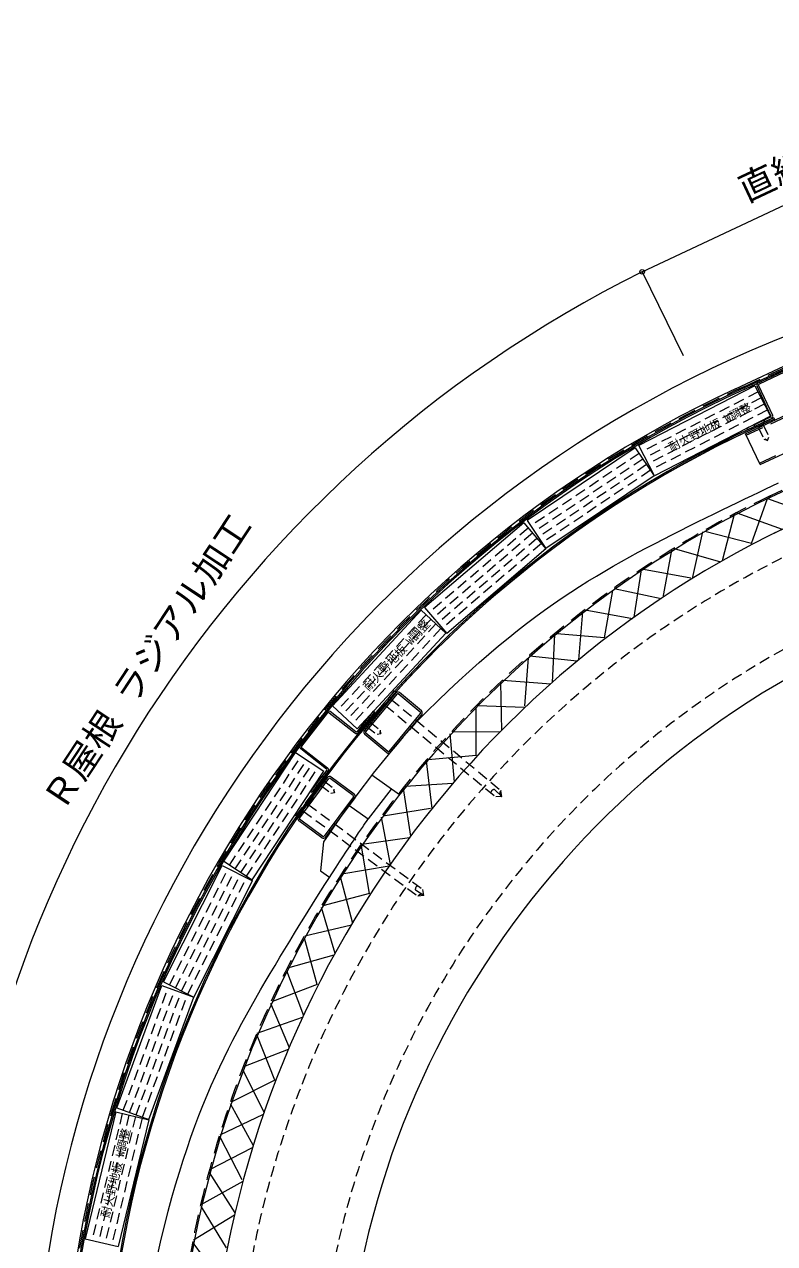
# Model space of a CAD drawing. Units: millimetres, scale not verified. Extents: x -873 to 873, y -615 to 615.
# Drawn here: x -485.3 to -236.7, y 5.3 to 409.2 of the extents above; entities that cross this region are included whole.
import ezdxf
from ezdxf.enums import TextEntityAlignment as Align

# ---------------------------------------------------------------- set-up
doc = ezdxf.new("R2010")
doc.units = ezdxf.units.MM
doc.header["$LTSCALE"] = 3
doc.header["$PDMODE"] = 32
doc.header["$PDSIZE"] = 1.5
doc.linetypes.add('DASHED1', pattern=[1.8, 1.2, -0.6])
doc.linetypes.add('DASHED2', pattern=[3, 2, -1])
doc.layers.add('0-0_0', color=4, linetype='Continuous', lineweight=18)
doc.styles.add('ＭＳ ゴシック', font='')
doc.styles.get('ＭＳ ゴシック').set_extended_font_data('MS Gothic')

msp = doc.modelspace()

# ---------------------------------------------------------------- linework, layer by layer
at = {"layer": '0-0_0'}
for p, q in [((-280.576, 327.253), (82.012, 497.311)), ((-280.576, 327.253), (-266.931, 299.52)), ((-244.388, 237.197), (-238.979, 252.16)), ((-238.979, 252.16), (-224.017, 246.752)), ((-250.084, 246.899), (-254.089, 231.502)), ((-249.165, 247.383), (-234.202, 241.974)), ((-260.557, 241.132), (-264.034, 225.606)), ((-244.388, 237.197), (-259.785, 241.203)), ((-270.828, 235.009), (-273.77, 219.373)), ((-269.944, 235.554), (-254.647, 231.183)), ((-280.882, 228.538), (-283.287, 212.811)), ((-264.481, 225.72), (-280.117, 228.662)), ((-289.865, 222.332), (-274.304, 219.018)), ((-293.032, 205.994), (-290.252, 221.659)), ((-300.298, 214.583), (-301.62, 198.728)), ((-299.475, 215.216), (-283.809, 212.437)), ((-309.635, 207.115), (-310.414, 191.224)), ((-293.032, 205.994), (-308.886, 207.317)), ((-319.408, 183.443), (-318.25, 199.311)), ((-317.934, 200.019), (-302.115, 198.319)), ((-327.517, 191.242), (-327.206, 175.335)), ((-326.763, 191.956), (-310.895, 190.798)), ((-335.646, 166.957), (-335.577, 182.866)), ((-335.31, 183.595), (-319.412, 182.981)), ((-344.269, 174.181), (-342.871, 158.333)), ((-343.566, 174.946), (-327.657, 174.877)), ((-335.646, 166.957), (-351.494, 165.558)), ((-352.198, 165.231), (-350.257, 149.44)), ((-359.166, 156.825), (-343.289, 157.846)), ((-359.815, 156.015), (-357.335, 140.299)), ((-367.112, 146.543), (-364.095, 130.921)), ((-350.717, 149.397), (-366.432, 146.917)), ((-373.488, 137.68), (-357.718, 139.785)), ((-370.983, 121.228), (-373.627, 136.916)), ((-380.15, 127.75), (-364.461, 130.394)), ((-380.712, 126.877), (-376.633, 111.499)), ((-370.983, 121.228), (-386.361, 117.148)), ((-386.999, 116.707), (-382.395, 101.477)), ((-392.433, 107.236), (-376.962, 110.948)), ((-388.253, 91.128), (-392.492, 106.463)), ((-398.04, 96.676), (-382.705, 100.915)), ((-398.51, 95.75), (-392.875, 80.871)), ((-388.253, 91.128), (-403.132, 85.493)), ((-403.72, 84.988), (-397.579, 70.311)), ((-408.154, 75.01), (-393.145, 80.289)), ((-402.344, 59.415), (-408.134, 74.234)), ((-412.648, 63.93), (-397.83, 69.72)), ((-413.021, 62.961), (-405.889, 48.739)), ((-402.344, 59.415), (-416.566, 52.284)), ((-417.1, 51.721), (-409.485, 37.752)), ((-420.487, 41.341), (-406.099, 48.132)), ((-413.108, 26.425), (-420.387, 40.572)), ((-423.821, 29.858), (-409.674, 37.138)), ((-424.092, 28.856), (-415.539, 15.441)), ((-426.76, 18.268), (-412.871, 26.028)), ((-418.377, 3.892), (-426.608, 17.508)), ((-429.3, 6.584), (-415.685, 14.815)), ((-429.502, 5.566), (-420.051, -7.233))]:
    msp.add_line(p, q, dxfattribs=at)
at = {"layer": '0-0_0', "linetype": 'DASHED2'}
for p, q in [((-246.924, 289.191), (82.012, 441.975)), ((-239.617, 252.334), (-221.859, 260.663))]:
    msp.add_line(p, q, dxfattribs=at)
at = {"layer": '0-0_0', "color": 7}
for p, q in [((-246.281, 273.587), (82.012, 427.561)), ((-241.504, 263.402), (82.012, 415.135)), ((-241.504, 263.402), (-246.281, 273.587))]:
    msp.add_line(p, q, dxfattribs=at)
at = {"layer": '0-0_0', "color": 7, "linetype": 'DASHED2'}
for p, q in [((-246.052, 273.098), (82.012, 426.964)), ((-241.733, 263.891), (82.012, 415.731))]:
    msp.add_line(p, q, dxfattribs=at)
at = {"layer": '0-0_0', "color": 3}
for p, q in [((-239.426, 251.926), (82.012, 402.685)), ((-236.942, 240.672), (82.012, 390.262)), ((-246.748, 288.776), (-229.593, 296.822)), ((-246.557, 288.369), (-229.402, 296.415)), ((-229.417, 296.446), (-242.046, 290.522)), ((-229.187, 295.957), (-241.817, 290.033)), ((-237.893, 279.547), (-242.479, 289.325)), ((-241.99, 289.554), (-237.404, 279.776)), ((-238.066, 279.068), (-245.889, 275.4)), ((-236.906, 278.886), (-236.716, 278.478)), ((-245.889, 275.4), (-245.659, 274.911)), ((-237.837, 278.579), (-245.659, 274.911)), ((-362.302, 187.707), (-372.645, 175.239)), ((-361.905, 187.34), (-372.254, 174.865)), ((-354.109, 181.379), (-361.452, 187.47)), ((-353.762, 181.792), (-361.035, 187.826)), ((-393.852, 170.434), (-385.235, 181.404)), ((-393.427, 170.1), (-384.811, 181.071)), ((-384.305, 181.132), (-375.812, 174.461)), ((-375.478, 174.885), (-383.972, 181.556)), ((-374.973, 174.946), (-369.636, 181.741)), ((-374.548, 174.613), (-369.211, 181.407)), ((-369.636, 181.741), (-369.211, 181.407)), ((-364.417, 168.382), (-354.056, 180.873)), ((-363.986, 168.056), (-353.643, 180.525)), ((-365.253, 167.938), (-372.527, 173.971)), ((-364.899, 168.346), (-372.211, 174.411)), ((-385.207, 162.499), (-393.7, 169.17)), ((-393.366, 169.595), (-384.873, 162.924)), ((-385.146, 161.994), (-390.483, 155.199)), ((-384.721, 161.66), (-390.058, 154.865)), ((-394.541, 146.66), (-384.879, 159.663)), ((-394.09, 146.362), (-384.422, 159.371)), ((-385.15, 160.953), (-385.547, 161.174)), ((-376.347, 153.771), (-383.971, 159.437)), ((-376.034, 154.212), (-383.619, 159.848)), ((-390.483, 155.199), (-390.058, 154.865)), ((-376.268, 153.294), (-385.948, 140.269)), ((-375.849, 152.952), (-385.512, 139.95)), ((-386.452, 140.2), (-394.11, 145.891)), ((-386.771, 139.764), (-394.356, 145.401))]:
    msp.add_line(p, q, dxfattribs=at)
at = {"layer": '0-0_0', "color": 6}
for p, q in [((-249.654, 288.487), (-229.851, 297.735)), ((-241.824, 254.281), (-239.592, 255.328)), ((-239.592, 255.328), (-237.441, 256.33)), ((-237.441, 256.33), (-235.373, 257.287)), ((-251.501, 249.662), (-248.975, 250.88)), ((-248.975, 250.88), (-246.518, 252.056)), ((-246.518, 252.056), (-244.134, 253.19)), ((-244.134, 253.19), (-241.824, 254.281)), ((-259.464, 245.763), (-256.748, 247.102)), ((-256.748, 247.102), (-254.093, 248.402)), ((-254.093, 248.402), (-251.501, 249.662)), ((-267.908, 241.533), (-265.066, 242.966)), ((-265.066, 242.966), (-262.237, 244.384)), ((-262.237, 244.384), (-259.464, 245.763)), ((-276.318, 237.237), (-273.53, 238.675)), ((-273.53, 238.675), (-270.728, 240.105)), ((-270.728, 240.105), (-267.908, 241.533)), ((-284.629, 232.819), (-281.863, 234.315)), ((-281.863, 234.315), (-279.094, 235.786)), ((-279.094, 235.786), (-276.318, 237.237)), ((-290.164, 229.727), (-287.394, 231.291)), ((-287.394, 231.291), (-284.629, 232.819)), ((-298.53, 224.752), (-295.728, 226.463)), ((-295.728, 226.463), (-292.94, 228.119)), ((-292.94, 228.119), (-290.164, 229.727)), ((-304.193, 221.142), (-301.351, 222.98)), ((-301.351, 222.98), (-298.53, 224.752)), ((-309.959, 217.242), (-307.061, 219.231)), ((-307.061, 219.231), (-304.193, 221.142)), ((-315.856, 213.005), (-312.889, 215.169)), ((-312.889, 215.169), (-309.959, 217.242)), ((-321.915, 208.384), (-318.864, 210.746)), ((-318.864, 210.746), (-315.856, 213.005)), ((-325.014, 205.915), (-321.915, 208.384)), ((-331.369, 200.63), (-328.164, 203.332)), ((-328.164, 203.332), (-325.014, 205.915)), ((-334.632, 197.802), (-331.369, 200.63)), ((-341.35, 191.746), (-337.958, 194.842)), ((-337.958, 194.842), (-334.632, 197.802)), ((-344.811, 188.506), (-341.35, 191.746)), ((-348.345, 185.117), (-344.811, 188.506)), ((-351.956, 181.574), (-348.345, 185.117)), ((-355.648, 177.869), (-351.956, 181.574)), ((-361.04, 153.95), (-370.212, 160.462)), ((-371.313, 146.056), (-363.65, 155.803)), ((-377.747, 150.551), (-371.348, 146.007)), ((-371.979, 145.094), (-371.691, 145.512)), ((-371.691, 145.512), (-371.483, 145.813)), ((-371.483, 145.813), (-371.356, 145.995)), ((-371.356, 145.995), (-371.313, 146.056)), ((-374.543, 141.328), (-373.887, 142.298)), ((-373.887, 142.298), (-373.301, 143.161)), ((-373.301, 143.161), (-372.786, 143.917)), ((-372.786, 143.917), (-372.345, 144.562)), ((-372.345, 144.562), (-371.979, 145.094)), ((-386.217, 138.386), (-387.19, 128.822)), ((-377.816, 136.43), (-376.904, 137.803)), ((-376.904, 137.803), (-376.053, 139.079)), ((-376.053, 139.079), (-375.265, 140.254)), ((-375.265, 140.254), (-374.543, 141.328)), ((-380.897, 131.745), (-379.814, 133.398)), ((-379.814, 133.398), (-378.787, 134.961)), ((-378.787, 134.961), (-377.816, 136.43)), ((-383.217, 128.171), (-382.032, 130.001)), ((-382.032, 130.001), (-380.897, 131.745)), ((-387.19, 128.822), (-384.176, 126.682)), ((-385.731, 124.258), (-384.451, 126.256)), ((-384.451, 126.256), (-383.217, 128.171)), ((-388.423, 120.021), (-387.056, 122.179)), ((-387.056, 122.179), (-385.731, 124.258)), ((-391.275, 115.478), (-389.83, 117.787)), ((-389.83, 117.787), (-388.423, 120.021)), ((-392.756, 113.097), (-391.275, 115.478)), ((-395.818, 108.125), (-394.271, 110.645)), ((-394.271, 110.645), (-392.756, 113.097)), ((-398.998, 102.89), (-397.394, 105.54)), ((-397.394, 105.54), (-395.818, 108.125)), ((-400.628, 100.179), (-398.998, 102.89)), ((-403.879, 94.731), (-402.262, 97.447)), ((-402.262, 97.447), (-400.628, 100.179)), ((-405.48, 92.023), (-403.879, 94.731)), ((-408.633, 86.604), (-407.065, 89.316)), ((-407.065, 89.316), (-405.48, 92.023)), ((-410.184, 83.879), (-408.633, 86.604)), ((-413.237, 78.364), (-411.719, 81.134)), ((-411.719, 81.134), (-410.184, 83.879)), ((-414.738, 75.56), (-413.237, 78.364)), ((-417.69, 69.824), (-416.223, 72.716)), ((-416.223, 72.716), (-414.738, 75.56)), ((-419.141, 66.879), (-417.69, 69.824)), ((-420.575, 63.872), (-419.141, 66.879)), ((-423.391, 57.648), (-421.991, 60.798)), ((-421.991, 60.798), (-420.575, 63.872)), ((-424.773, 54.417), (-423.391, 57.648)), ((-426.138, 51.097), (-424.773, 54.417)), ((-427.486, 47.681), (-426.138, 51.097)), ((-428.816, 44.162), (-427.486, 47.681)), ((-431.424, 36.79), (-430.129, 40.534)), ((-430.129, 40.534), (-428.816, 44.162)), ((-432.702, 32.922), (-431.424, 36.79)), ((-433.962, 28.923), (-432.702, 32.922)), ((-435.205, 24.788), (-433.962, 28.923)), ((-436.429, 20.508), (-435.205, 24.788)), ((-437.636, 16.077), (-436.429, 20.508)), ((-438.825, 11.487), (-437.636, 16.077)), ((-439.996, 6.733), (-438.825, 11.487)), ((-441.148, 1.807), (-439.996, 6.733))]:
    msp.add_line(p, q, dxfattribs=at)
at = {"layer": '0-0_0', "color": 2}
for p, q in [((-243.205, 289.451), (-281.626, 269.699)), ((-282.863, 268.969), (-318.736, 244.899)), ((-282.863, 268.969), (-276.595, 259.628)), ((-276.482, 259.694), (-281.626, 269.699)), ((-276.595, 259.628), (-312.467, 235.557)), ((-319.821, 244.076), (-352.666, 216.013)), ((-319.821, 244.076), (-312.513, 235.522)), ((-318.736, 244.899), (-312.467, 235.557)), ((-312.513, 235.522), (-345.358, 207.46)), ((-352.666, 216.013), (-345.358, 207.46)), ((-419.225, 131.957), (-395.432, 168.015)), ((-395.432, 168.015), (-386.042, 161.819)), ((-409.835, 125.761), (-386.042, 161.819)), ((-439.239, 92.033), (-419.758, 130.591)), ((-419.758, 130.591), (-409.717, 125.518)), ((-419.225, 131.957), (-409.835, 125.761)), ((-429.197, 86.96), (-409.717, 125.518)), ((-454.666, 50.228), (-439.781, 90.783)), ((-439.781, 90.783), (-429.22, 86.907)), ((-439.239, 92.033), (-429.197, 86.96)), ((-444.105, 46.352), (-429.22, 86.907)), ((-455.062, 48.925), (-465.153, 6.92)), ((-455.062, 48.925), (-444.123, 46.297)), ((-454.667, 50.229), (-444.106, 46.352)), ((-454.666, 50.228), (-444.105, 46.352)), ((-444.123, 46.297), (-454.215, 4.292)), ((-465.153, 6.92), (-454.215, 4.292))]:
    msp.add_line(p, q, dxfattribs=at)
at = {"layer": '0-0_0', "linetype": 'DASHED1'}
for p, q in [((-242.177, 287.45), (-280.739, 267.625)), ((-241.148, 285.449), (-279.71, 265.624)), ((-240.119, 283.447), (-278.681, 263.623)), ((-239.091, 281.446), (-277.653, 261.622)), ((-281.609, 267.101), (-317.482, 243.031)), ((-280.356, 265.233), (-316.228, 241.162)), ((-279.102, 263.364), (-314.975, 239.294)), ((-277.848, 261.496), (-313.721, 237.426)), ((-318.36, 242.365), (-351.204, 214.303)), ((-316.898, 240.654), (-349.743, 212.592)), ((-315.437, 238.944), (-348.281, 210.882)), ((-313.975, 237.233), (-346.819, 209.171)), ((-352.217, 213.641), (-381.61, 181.982)), ((-350.568, 212.11), (-379.961, 180.451)), ((-348.92, 210.58), (-378.312, 178.921)), ((-347.271, 209.049), (-376.664, 177.39)), ((-417.347, 130.718), (-393.554, 166.776)), ((-415.469, 129.479), (-391.676, 165.537)), ((-413.591, 128.24), (-389.798, 164.297)), ((-411.713, 127.001), (-387.92, 163.058)), ((-437.23, 91.018), (-417.75, 129.576)), ((-435.222, 90.003), (-415.742, 128.562)), ((-433.214, 88.989), (-413.733, 127.547)), ((-431.206, 87.974), (-411.725, 126.533)), ((-452.554, 49.453), (-437.669, 90.008)), ((-450.442, 48.678), (-435.557, 89.232)), ((-448.33, 47.903), (-433.445, 88.457)), ((-446.218, 47.127), (-431.333, 87.682)), ((-452.874, 48.399), (-462.966, 6.394)), ((-450.686, 47.873), (-460.778, 5.869)), ((-448.499, 47.348), (-458.59, 5.343)), ((-446.311, 46.822), (-456.402, 4.817))]:
    msp.add_line(p, q, dxfattribs=at)
at = {"layer": '0-0_0', "color": 7, "linetype": 'DASHED1'}
for p, q in [((-239.871, 278.222), (-243.758, 276.399)), ((-242.105, 275.801), (-240.186, 271.709)), ((-240.468, 276.569), (-239.871, 278.222)), ((-240.468, 276.569), (-238.549, 272.477)), ((-239.022, 271.356), (-240.186, 271.709)), ((-239.777, 271.901), (-239.022, 271.356)), ((-239.022, 271.356), (-238.549, 272.477)), ((-367.53, 181.405), (-362.1, 187.951)), ((-362.724, 188.468), (-362.1, 187.951)), ((-365.694, 183.618), (-329.123, 153.283)), ((-363.936, 185.738), (-327.365, 155.402)), ((-373.742, 176.514), (-371.089, 179.89)), ((-371.996, 176.723), (-370.88, 178.145)), ((-370.88, 178.145), (-371.089, 179.89)), ((-370.88, 178.145), (-367.325, 175.353)), ((-371.996, 176.723), (-373.742, 176.514)), ((-371.996, 176.723), (-368.442, 173.932)), ((-367.244, 174.14), (-367.325, 175.353)), ((-389.029, 157.049), (-386.377, 160.426)), ((-387.284, 157.259), (-386.167, 158.681)), ((-386.167, 158.681), (-386.377, 160.426)), ((-386.167, 158.681), (-382.613, 155.889)), ((-387.284, 157.259), (-389.029, 157.049)), ((-387.284, 157.259), (-383.729, 154.467)), ((-382.531, 154.676), (-382.613, 155.889)), ((-327.13, 153.418), (-329.503, 155.753)), ((-327.13, 153.418), (-327.366, 155.403)), ((-389.657, 153.233), (-394.73, 146.406)), ((-391.373, 150.924), (-353.236, 122.583)), ((-327.13, 153.418), (-329.124, 153.284)), ((-395.381, 146.889), (-394.73, 146.406)), ((-393.015, 148.715), (-354.878, 120.373)), ((-352.895, 120.614), (-355.725, 122.367)), ((-352.895, 120.614), (-353.237, 122.583)), ((-352.895, 120.614), (-354.879, 120.374))]:
    msp.add_line(p, q, dxfattribs=at)
at = {"layer": '0-0_0', "color": 2}
for points in [[(-243.205, 289.451), (-238.062, 279.445), (-276.482, 259.694)], [(-353.866, 215.172), (-383.259, 183.513), (-375.015, 175.859)], [(-353.866, 215.172), (-345.622, 207.518), (-375.015, 175.859)]]:
    msp.add_lwpolyline(points, dxfattribs=at)
at = {"layer": '0-0_0', "color": 7, "linetype": 'DASHED1'}
for points in [[(-240.468, 276.569), (-242.105, 275.801), (-243.758, 276.399)], [(-362.724, 188.468), (-368.154, 181.922), (-367.53, 181.405)], [(-367.604, 174.998), (-367.244, 174.14), (-368.442, 173.932)], [(-395.381, 146.889), (-390.307, 153.716), (-389.657, 153.233)], [(-382.892, 155.534), (-382.531, 154.676), (-383.729, 154.467)]]:
    msp.add_lwpolyline(points, dxfattribs=at)
at = {"layer": '0-0_0'}
for centre, radius, start, end in [((-95.214, -45.158), 415.992, 116.4612, 179.51323), ((-86.964, -61.733), 292.947, 111.91514, 180.05482)]:
    msp.add_arc(centre, radius, start, end, dxfattribs=at)
at = {"layer": '0-0_0', "color": 5}
for radius, start, end in [(395.613, 110.20852, 177.08304), (386.163, 114.91657, 178.96666)]:
    msp.add_arc((-86.964, -61.733), radius, start, end, dxfattribs=at)
at = {"layer": '0-0_0', "linetype": 'DASHED2'}
for radius, start in [(385.661, 114.50464), (349.2, 115.66119)]:
    msp.add_arc((-86.964, -61.733), radius, start, 180, dxfattribs=at)
at = {"layer": '0-0_0', "color": 3}
for centre, radius, start, end in [((-86.964, -61.733), 385.211, 114.50464, 180), ((-86.964, -61.733), 384.761, 114.50464, 180), ((-241.664, 289.707), 0.9, 115.12716, 205.12716), ((-241.664, 289.707), 0.36, 115.12716, 205.12716), ((-86.964, -61.733), 372.161, 113.75923, 177.525), ((-238.219, 279.394), 0.36, 295.12716, 25.12716), ((-238.219, 279.394), 0.9, 295.12716, 25.12716), ((-86.964, -61.733), 371.711, 114.02727, 177.525), ((-86.964, -61.733), 371.711, 113.75789, 140.53028), ((-86.964, -61.733), 348.75, 115.66119, 180), ((-86.964, -61.733), 337.5, 115.66119, 180.04758), ((-361.61, 187.133), 0.9, 50.32463, 140.32463), ((-361.61, 187.133), 0.36, 50.32463, 140.32463), ((-354.336, 181.1), 0.9, 320.32463, 50.32463), ((-384.528, 180.849), 0.9, 51.85324, 141.85324), ((-384.528, 180.849), 0.36, 51.85324, 141.85324), ((-354.336, 181.1), 0.36, 320.32463, 50.32463), ((-375.256, 175.168), 0.9, 231.85324, 321.85324), ((-375.256, 175.168), 0.36, 231.85324, 321.85324), ((-371.952, 174.664), 0.9, 140.32463, 230.32463), ((-371.952, 174.664), 0.36, 140.32463, 230.32463), ((-393.144, 169.878), 0.9, 141.85324, 231.85324), ((-393.144, 169.878), 0.36, 141.85324, 231.85324), ((-364.679, 168.631), 0.9, 230.32463, 320.32463), ((-364.679, 168.631), 0.36, 230.32463, 320.32463), ((-385.429, 162.216), 0.36, 321.85324, 51.85324), ((-385.429, 162.216), 0.9, 321.85324, 51.85324), ((-384.156, 159.126), 0.9, 53.38185, 143.38185), ((-384.156, 159.126), 0.36, 53.38185, 143.38185), ((-376.571, 153.489), 0.36, 323.38185, 53.38185), ((-376.571, 153.489), 0.9, 323.38185, 53.38185), ((-393.819, 146.123), 0.9, 143.38185, 233.38185), ((-393.819, 146.123), 0.36, 143.38185, 233.38185), ((-386.234, 140.487), 0.9, 233.38185, 323.38185), ((-386.234, 140.487), 0.36, 233.38185, 323.38185)]:
    msp.add_arc(centre, radius, start, end, dxfattribs=at)
at = {"layer": '0-0_0', "color": 7}
msp.add_arc((-86.964, -61.733), 337.5, 115.66119, 180.04758, dxfattribs=at)
at = {"layer": '0-0_0', "linetype": 'DASHED1'}
for radius in [328.947, 301.935]:
    msp.add_arc((-86.964, -61.733), radius, 111.91514, 180.05482, dxfattribs=at)
at = {"layer": '0-0_0', "color": 6}
msp.add_arc((-86.964, -61.733), 360, 138.27463, 146.22826, dxfattribs=at)
at = {"layer": '0-0_0', "color": 7, "linetype": 'DASHED1'}
for centre, radius, start, end in [((-329.502, 154.49), 1.263, 90.09405, 173.3667), ((-326.543, 154.495), 1.226, 132.18843, 241.36181), ((-354.498, 122.664), 1.263, 110.33979, 193.61243), ((-353.802, 119.789), 1.226, 42.34467, 151.51805)]:
    msp.add_arc(centre, radius, start, end, dxfattribs=at)
at = {"layer": '0-0_0'}
msp.add_point((-280.576, 327.253), dxfattribs=at)

# ---------------------------------------------------------------- texts
at = {"layer": '0-0_0', "style": 'ＭＳ ゴシック'}
for s, rotation, p in [('直線屋根', 25.127, (-244.845, 347.724)), ('Ｒ屋根 ラジアル加工', 56.542, (-470.322, 146.606))]:
    msp.add_text(s, height=8.798, rotation=rotation, dxfattribs=at).set_placement(p, align=Align.BOTTOM_LEFT)
at = {"layer": '0-0_0', "color": 7, "style": 'ＭＳ ゴシック'}
for rotation, p in [(27.207, (-270.518, 266.913)), (47.165, (-370.604, 187.63)), (76.491, (-456.466, 13.458))]:
    msp.add_text('耐火野地板 W調整', height=2.771, rotation=rotation, dxfattribs=at).set_placement(p, align=Align.BOTTOM_LEFT)

doc.saveas('drawing.dxf')
